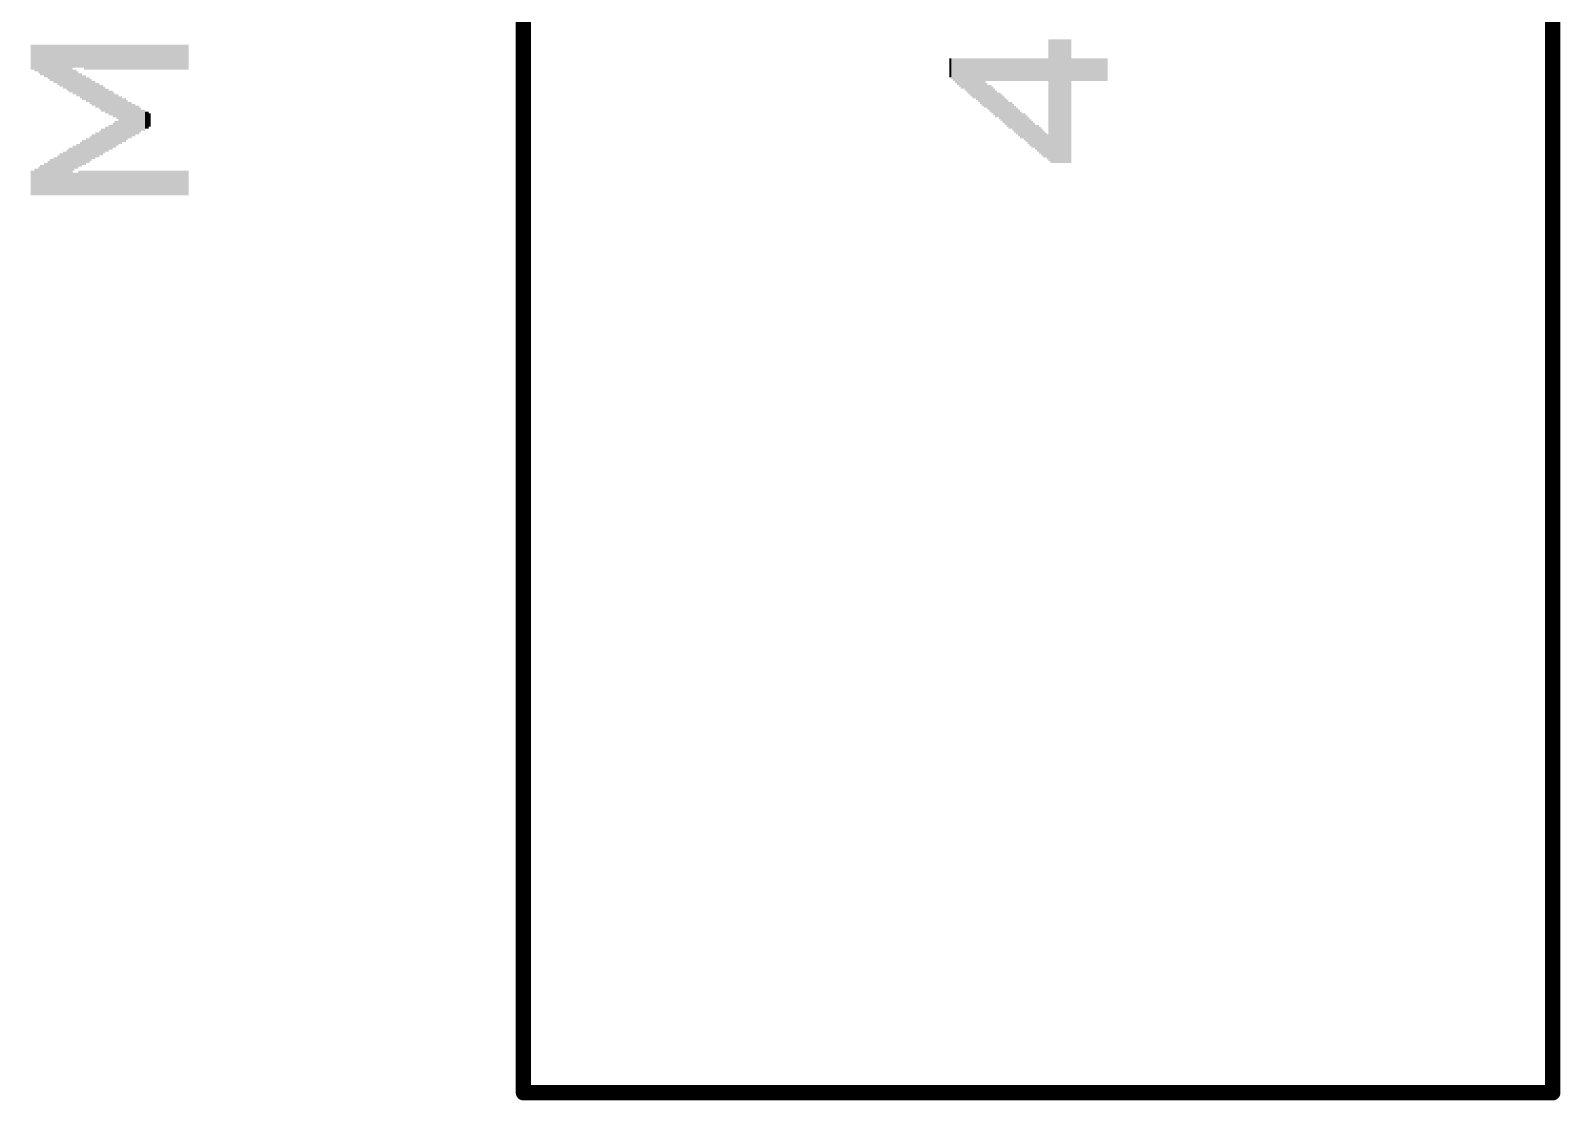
# Model space of a CAD drawing. Extents: x -5 to 130, y -14 to 61.
# Drawn here: x 51.58 to 71.96, y 9.92 to 24.18 of the extents above; entities that cross this region are included whole.
import ezdxf

# ---------------------------------------------------------------- set-up
doc = ezdxf.new("R2010")
doc.units = 0
doc.layers.add('21', color=251, linetype='CONTINUOUS')

# ---------------------------------------------------------------- blocks, each defined once
blk = doc.blocks.new('RECT')
blk.add_solid([(-0.5, -0.5), (0.5, -0.5), (-0.5, 0.5), (0.5, 0.5)])

msp = doc.modelspace()

# ---------------------------------------------------------------- linework, layer by layer
at = {"layer": '21', "const_width": 0.2032}
for points in [[(58.142, 10.025), (58.142, 41.775)], [(71.858, 41.775), (71.858, 10.025)], [(71.858, 10.025), (58.142, 10.025)]]:
    msp.add_lwpolyline(points, dxfattribs=at)
at = {"layer": '21', "const_width": 0.1016}
for points in [[(58.142, 10.0758, 1), (58.142, 9.9742)], [(58.0912, 10.025, 1), (58.1928, 10.025)], [(71.8072, 10.025, 1), (71.9088, 10.025)], [(71.858, 9.9742, 1), (71.858, 10.0758)]]:
    msp.add_lwpolyline(points, format="xyb", dxfattribs=at)

# ---------------------------------------------------------------- block references
at = {"layer": '21', "yscale": 0.0254, "rotation": 90}
for p, xscale in [((65.151, 23.2537), 1.6256), ((65.1764, 23.241), 1.651), ((65.2018, 23.241), 1.651), ((65.2272, 23.241), 1.651), ((65.2526, 23.241), 1.651), ((65.278, 23.241), 1.651), ((65.3034, 23.241), 1.651), ((65.3288, 23.241), 1.651), ((65.3542, 23.241), 1.651), ((65.3796, 23.241), 1.651), ((65.405, 23.241), 1.651), ((65.4304, 23.241), 1.651), ((51.588, 23.8262), 0.3302), ((51.6134, 23.8262), 0.3302), ((51.6388, 23.8135), 0.3556), ((51.6642, 23.8135), 0.3556), ((51.6896, 23.8008), 0.381), ((51.715, 23.7881), 0.4064), ((51.7404, 23.7881), 0.4064), ((51.7658, 23.7754), 0.4318), ((51.7912, 23.7754), 0.4318), ((51.8166, 23.7627), 0.4572), ((51.842, 23.75), 0.4826), ((51.8674, 23.75), 0.4826), ((51.8928, 23.7373), 0.508), ((51.9182, 23.7373), 0.508), ((51.9436, 23.7246), 0.5334), ((51.969, 23.7119), 0.5588), ((51.9944, 23.7119), 0.5588), ((52.0198, 23.6992), 0.5842), ((52.0452, 23.6992), 0.5842), ((52.0706, 23.6865), 0.6096), ((52.096, 23.6738), 0.635), ((52.1214, 23.6738), 0.635), ((52.1468, 23.8389), 0.3048), ((52.1722, 23.8389), 0.3048), ((52.1976, 23.8389), 0.3048), ((52.223, 23.8389), 0.3048), ((52.2484, 23.8389), 0.3048), ((52.2738, 23.8389), 0.3048), ((52.2992, 23.8262), 0.3302), ((52.3246, 23.8262), 0.3302), ((52.35, 23.8262), 0.3302), ((52.3754, 23.8262), 0.3302), ((52.4008, 23.8262), 0.3302), ((52.4262, 23.8262), 0.3302), ((52.4516, 23.8262), 0.3302), ((52.477, 23.8262), 0.3302), ((52.5024, 23.8262), 0.3302), ((52.5278, 23.8262), 0.3302), ((52.5532, 23.8262), 0.3302), ((52.5786, 23.8262), 0.3302), ((52.604, 23.8262), 0.3302), ((52.6294, 23.8262), 0.3302), ((52.6548, 23.8262), 0.3302), ((52.6802, 23.8262), 0.3302), ((52.7056, 23.8262), 0.3302), ((52.731, 23.8262), 0.3302), ((52.7564, 23.8262), 0.3302), ((52.7818, 23.8262), 0.3302), ((52.8072, 23.8262), 0.3302), ((52.8326, 23.8262), 0.3302), ((52.858, 23.8262), 0.3302), ((52.8834, 23.8262), 0.3302), ((52.9088, 23.8262), 0.3302), ((52.9342, 23.8262), 0.3302), ((52.9596, 23.8262), 0.3302), ((52.985, 23.8262), 0.3302), ((53.0104, 23.8262), 0.3302), ((53.0358, 23.8262), 0.3302), ((53.0612, 23.8262), 0.3302), ((53.0866, 23.8262), 0.3302), ((53.112, 23.8262), 0.3302), ((53.1374, 23.8262), 0.3302), ((53.1628, 23.8262), 0.3302), ((53.1882, 23.8262), 0.3302), ((53.2136, 23.8262), 0.3302), ((53.239, 23.8262), 0.3302), ((53.2644, 23.8262), 0.3302), ((53.2898, 23.8262), 0.3302), ((53.3152, 23.8262), 0.3302), ((53.3406, 23.8262), 0.3302), ((53.366, 23.8262), 0.3302), ((53.3914, 23.8262), 0.3302), ((53.4168, 23.8262), 0.3302), ((53.4422, 23.8262), 0.3302), ((53.4676, 23.8262), 0.3302), ((53.493, 23.8262), 0.3302), ((53.5184, 23.8262), 0.3302), ((53.5438, 23.8262), 0.3302), ((53.5692, 23.8262), 0.3302), ((53.5946, 23.8262), 0.3302), ((53.62, 23.8262), 0.3302), ((53.6454, 23.8262), 0.3302), ((53.6708, 23.8262), 0.3302), ((52.1468, 23.496), 0.3302), ((52.1722, 23.496), 0.3302), ((63.8302, 23.6855), 0.254), ((63.8556, 23.6728), 0.2794), ((63.881, 23.6601), 0.3048), ((63.9064, 23.6474), 0.3302), ((63.9318, 23.6347), 0.3556), ((63.9572, 23.622), 0.381), ((63.9826, 23.6093), 0.4064), ((64.008, 23.6093), 0.4064), ((64.0334, 23.5966), 0.4318), ((64.0588, 23.5839), 0.4572), ((64.0842, 23.5712), 0.4826), ((64.1096, 23.5585), 0.508), ((64.135, 23.5458), 0.5334), ((64.1604, 23.5458), 0.5334), ((64.1858, 23.5331), 0.5588), ((64.2112, 23.5204), 0.5842), ((64.2366, 23.5077), 0.6096), ((64.262, 23.495), 0.635), ((64.2874, 23.4823), 0.6604), ((64.3128, 23.6601), 0.3048), ((64.3382, 23.6601), 0.3048), ((64.3636, 23.6601), 0.3048), ((64.389, 23.6601), 0.3048), ((64.4144, 23.6601), 0.3048), ((64.4398, 23.6601), 0.3048), ((64.4652, 23.6601), 0.3048), ((64.4906, 23.6601), 0.3048), ((64.516, 23.6601), 0.3048), ((64.5414, 23.6601), 0.3048), ((64.5668, 23.6601), 0.3048), ((64.5922, 23.6601), 0.3048), ((64.6176, 23.6601), 0.3048), ((64.643, 23.6601), 0.3048), ((64.6684, 23.6601), 0.3048), ((64.6938, 23.6601), 0.3048), ((64.7192, 23.6601), 0.3048), ((64.7446, 23.6601), 0.3048), ((64.77, 23.6601), 0.3048), ((64.7954, 23.6601), 0.3048), ((64.8208, 23.6601), 0.3048), ((64.8462, 23.6601), 0.3048), ((64.8716, 23.6601), 0.3048), ((64.897, 23.6601), 0.3048), ((64.9224, 23.6601), 0.3048), ((64.9478, 23.6601), 0.3048), ((64.9732, 23.6601), 0.3048), ((64.9986, 23.6601), 0.3048), ((65.024, 23.6601), 0.3048), ((65.0494, 23.6601), 0.3048), ((65.0748, 23.6601), 0.3048), ((65.1002, 23.6601), 0.3048), ((65.1256, 23.6601), 0.3048), ((65.4558, 23.6601), 0.3048), ((65.4812, 23.6601), 0.3048), ((65.5066, 23.6601), 0.3048), ((65.532, 23.6601), 0.3048), ((65.5574, 23.6601), 0.3048), ((65.5828, 23.6601), 0.3048), ((65.6082, 23.6601), 0.3048), ((65.6336, 23.6601), 0.3048), ((65.659, 23.6601), 0.3048), ((65.6844, 23.6601), 0.3048), ((65.7098, 23.6601), 0.3048), ((65.7352, 23.6601), 0.3048), ((65.7606, 23.6601), 0.3048), ((65.786, 23.6601), 0.3048), ((65.8114, 23.6601), 0.3048), ((65.8368, 23.6601), 0.3048), ((65.8622, 23.6601), 0.3048), ((65.8876, 23.6601), 0.3048), ((65.913, 23.6601), 0.3048), ((52.1976, 23.4706), 0.3302), ((52.223, 23.4579), 0.3048), ((52.2484, 23.4452), 0.3302), ((52.2738, 23.4198), 0.3302), ((52.2992, 23.4198), 0.3302), ((52.3246, 23.3944), 0.3302), ((52.35, 23.3944), 0.3302), ((52.3754, 23.369), 0.3302), ((52.4008, 23.3436), 0.3302), ((52.4262, 23.3436), 0.3302), ((52.4516, 23.3182), 0.3302), ((52.477, 23.3182), 0.3302), ((52.5024, 23.2928), 0.3302), ((52.5278, 23.2801), 0.3556), ((64.3128, 23.3172), 0.3302), ((64.3382, 23.2918), 0.3302), ((64.3636, 23.2791), 0.3556), ((52.5532, 23.2674), 0.3302), ((52.5786, 23.242), 0.3302), ((52.604, 23.242), 0.3302), ((52.6294, 23.2166), 0.3302), ((52.6548, 23.2166), 0.3302), ((52.6802, 23.1912), 0.3302), ((52.7056, 23.1785), 0.3048), ((52.731, 23.1658), 0.3302), ((52.7564, 22.988), 0.635), ((52.7818, 22.988), 0.635), ((52.8072, 22.988), 0.5842), ((52.8326, 22.988), 0.5842), ((52.858, 22.988), 0.5334), ((64.389, 23.2537), 0.3556), ((64.4144, 23.2283), 0.3556), ((64.4398, 23.2029), 0.3556), ((64.4652, 23.1902), 0.3302), ((64.4906, 23.1775), 0.3556), ((64.516, 23.1521), 0.3556), ((64.5414, 23.1267), 0.3556), ((64.5668, 23.1013), 0.3556), ((64.5922, 23.0759), 0.3556), ((52.8834, 22.988), 0.4826), ((52.9088, 22.988), 0.4826), ((52.9342, 22.988), 0.4318), ((52.9596, 22.988), 0.4318), ((52.985, 22.988), 0.381), ((53.0104, 22.988), 0.381), ((53.0358, 22.988), 0.3302), ((53.0612, 22.988), 0.2794), ((53.0866, 22.988), 0.2794), ((53.112, 22.988), 0.2286), ((53.1374, 22.988), 0.2286), ((53.1628, 22.988), 0.1778), ((64.6176, 23.0505), 0.3556), ((64.643, 23.0505), 0.3556), ((64.6684, 23.0251), 0.3556), ((64.6938, 22.9997), 0.3556), ((64.7192, 22.9743), 0.3556), ((64.7446, 22.9489), 0.3556), ((64.77, 22.9235), 0.3556), ((64.7954, 22.9108), 0.3302), ((64.8208, 22.8981), 0.3556), ((64.8462, 22.8727), 0.3556), ((52.5024, 22.6832), 0.3302), ((52.5278, 22.6959), 0.3556), ((52.5532, 22.7086), 0.3302), ((52.5786, 22.734), 0.3302), ((52.604, 22.734), 0.3302), ((52.6294, 22.7594), 0.3302), ((52.6548, 22.7594), 0.3302), ((52.6802, 22.7848), 0.3302), ((52.7056, 22.7975), 0.3556), ((52.731, 22.8102), 0.3302), ((64.8716, 22.8473), 0.3556), ((64.897, 22.8219), 0.3556), ((64.9224, 22.7965), 0.3556), ((64.9478, 22.7838), 0.3302), ((64.9732, 22.7584), 0.3302), ((64.9986, 22.7457), 0.3556), ((65.024, 22.7203), 0.3556), ((65.0494, 22.6949), 0.3556), ((65.0748, 22.6695), 0.3556), ((52.1468, 22.48), 0.3302), ((52.1722, 22.4927), 0.3048), ((52.1976, 22.5054), 0.3302), ((52.223, 22.5181), 0.3048), ((52.2484, 22.5308), 0.3302), ((52.2738, 22.5562), 0.3302), ((52.2992, 22.5562), 0.3302), ((52.3246, 22.5816), 0.3302), ((52.35, 22.5816), 0.3302), ((52.3754, 22.607), 0.3302), ((52.4008, 22.6324), 0.3302), ((52.4262, 22.6324), 0.3302), ((52.4516, 22.6578), 0.3302), ((52.477, 22.6578), 0.3302), ((65.1002, 22.6568), 0.3302), ((65.1256, 22.6314), 0.3302), ((51.8166, 22.2133), 0.4572), ((51.842, 22.226), 0.4826), ((51.8674, 22.226), 0.4826), ((51.8928, 22.2387), 0.508), ((51.9182, 22.2387), 0.508), ((51.9436, 22.2514), 0.5334), ((51.969, 22.2641), 0.5588), ((51.9944, 22.2641), 0.5588), ((52.0198, 22.2768), 0.5842), ((52.0452, 22.2768), 0.5842), ((52.0706, 22.2895), 0.6096), ((52.096, 22.3022), 0.635), ((52.1214, 22.3022), 0.635), ((51.588, 22.1498), 0.3302), ((51.6134, 22.1498), 0.3302), ((51.6388, 22.1625), 0.3556), ((51.6642, 22.1625), 0.3556), ((51.6896, 22.1752), 0.381), ((51.715, 22.1879), 0.4064), ((51.7404, 22.1879), 0.4064), ((51.7658, 22.2006), 0.4318), ((51.7912, 22.2006), 0.4318), ((52.1468, 22.1371), 0.3048), ((52.1722, 22.1371), 0.3048), ((52.1976, 22.1371), 0.3048), ((52.223, 22.1498), 0.3302), ((52.2484, 22.1498), 0.3302), ((52.2738, 22.1498), 0.3302), ((52.2992, 22.1498), 0.3302), ((52.3246, 22.1498), 0.3302), ((52.35, 22.1498), 0.3302), ((52.3754, 22.1498), 0.3302), ((52.4008, 22.1498), 0.3302), ((52.4262, 22.1498), 0.3302), ((52.4516, 22.1498), 0.3302), ((52.477, 22.1498), 0.3302), ((52.5024, 22.1498), 0.3302), ((52.5278, 22.1498), 0.3302), ((52.5532, 22.1498), 0.3302), ((52.5786, 22.1498), 0.3302), ((52.604, 22.1498), 0.3302), ((52.6294, 22.1498), 0.3302), ((52.6548, 22.1498), 0.3302), ((52.6802, 22.1498), 0.3302), ((52.7056, 22.1498), 0.3302), ((52.731, 22.1498), 0.3302), ((52.7564, 22.1498), 0.3302), ((52.7818, 22.1498), 0.3302), ((52.8072, 22.1498), 0.3302), ((52.8326, 22.1498), 0.3302), ((52.858, 22.1498), 0.3302), ((52.8834, 22.1498), 0.3302), ((52.9088, 22.1498), 0.3302), ((52.9342, 22.1498), 0.3302), ((52.9596, 22.1498), 0.3302), ((52.985, 22.1498), 0.3302), ((53.0104, 22.1498), 0.3302), ((53.0358, 22.1498), 0.3302), ((53.0612, 22.1498), 0.3302), ((53.0866, 22.1498), 0.3302), ((53.112, 22.1498), 0.3302), ((53.1374, 22.1498), 0.3302), ((53.1628, 22.1498), 0.3302), ((53.1882, 22.1498), 0.3302), ((53.2136, 22.1498), 0.3302), ((53.239, 22.1498), 0.3302), ((53.2644, 22.1498), 0.3302), ((53.2898, 22.1498), 0.3302), ((53.3152, 22.1498), 0.3302), ((53.3406, 22.1498), 0.3302), ((53.366, 22.1498), 0.3302), ((53.3914, 22.1498), 0.3302), ((53.4168, 22.1498), 0.3302), ((53.4422, 22.1498), 0.3302), ((53.4676, 22.1498), 0.3302), ((53.493, 22.1498), 0.3302), ((53.5184, 22.1498), 0.3302), ((53.5438, 22.1498), 0.3302), ((53.5692, 22.1498), 0.3302), ((53.5946, 22.1498), 0.3302), ((53.62, 22.1498), 0.3302), ((53.6454, 22.1498), 0.3302), ((53.6708, 22.1498), 0.3302)]:
    msp.add_blockref('RECT', p, dxfattribs=dict(at, xscale=xscale))

doc.saveas('drawing.dxf')
